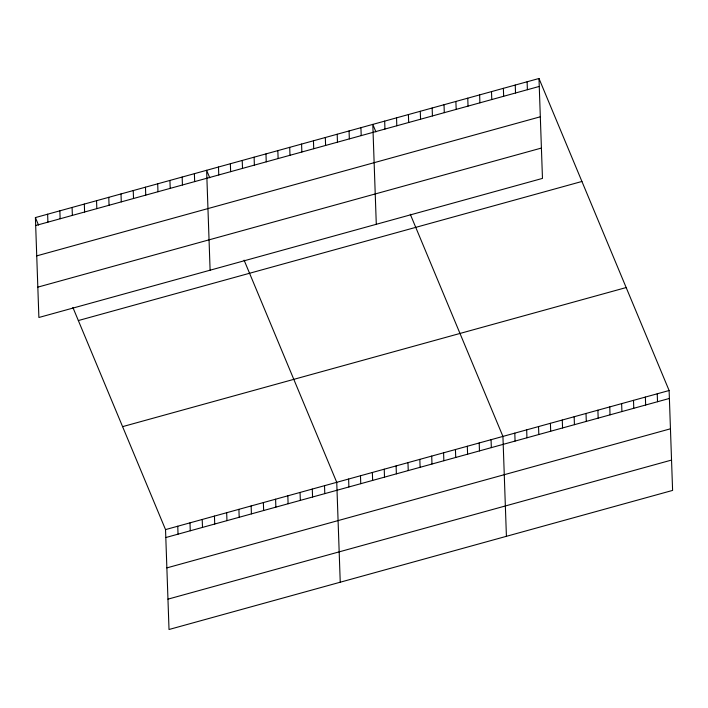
<?xml version="1.0" encoding="UTF-8"?>
<svg xmlns="http://www.w3.org/2000/svg" width="708" height="708" viewBox="0 0 708 708"><rect width="100%" height="100%" fill="white"/><g stroke="black" fill="none" stroke-linecap="round" stroke-linejoin="round"><path stroke-width="1.06" d="M538.983 78.499L542.47 178.398L38.887 317.485L35.4 217.586L538.983 78.499L669.113 390.515L672.6 490.414L169.017 629.5L165.53 529.602L72.88 307.449M35.674 225.525L539.257 86.438M36.736 255.871L540.319 116.785M37.825 287.138L541.408 148.052M78.34 320.556L581.923 181.469M122.59 426.641L626.173 287.554M165.53 529.602L669.113 390.515M165.805 537.54L669.387 398.454M166.867 567.887L670.449 428.8M167.955 599.154L671.538 460.067M375.921 131.892L372.797 124.396L376.293 224.294M410.277 214.258L502.928 436.411L506.415 536.31M209.745 177.788L206.621 170.301L210.108 270.199M244.092 260.155L336.743 482.316L340.238 582.206M35.4 217.586L38.524 225.073M657.245 393.79L657.52 401.728M645.369 397.073L645.652 405.011M633.501 400.347L633.775 408.286M621.633 403.631L621.907 411.569M609.765 406.905L610.039 414.844M597.888 410.189L598.172 418.127M586.02 413.463L586.295 421.402M574.153 416.746L574.427 424.676M562.276 420.021L562.559 427.959M550.408 423.304L550.691 431.234M527.115 81.783L527.389 89.712M538.54 426.579L538.815 434.517M515.247 85.057L515.521 92.996M526.672 429.853L526.947 437.792M503.37 88.332L503.654 96.27M514.796 433.137L515.079 441.075M491.502 91.615L491.777 99.554M479.635 94.89L479.909 102.828M491.06 439.695L491.334 447.633M467.758 98.173L468.041 106.112M479.192 442.969L479.466 450.908M455.89 101.448L456.173 109.386M467.315 446.252L467.599 454.182M444.022 104.731L444.297 112.66M455.448 449.527L455.722 457.465M432.154 108.005L432.429 115.944M443.58 452.81L443.854 460.74M420.278 111.289L420.561 119.218M431.712 456.085L431.986 464.023M408.41 114.563L408.684 122.502M419.835 459.359L420.118 467.298M396.542 117.838L396.816 125.776M407.967 462.643L408.242 470.581M384.674 121.121L384.948 129.06M396.099 465.917L396.374 473.856M384.232 469.2L384.506 477.139M360.93 127.679L361.204 135.617M372.355 472.475L372.638 480.413M349.062 130.953L349.336 138.892M360.487 475.758L360.761 483.697M337.194 134.237L337.468 142.175M348.619 479.033L348.894 486.971M325.317 137.511L325.6 145.45M313.449 140.795L313.724 148.724M324.521 485.688L324.795 493.626M301.581 144.069L301.856 152.008M312.29 489.069L312.564 497.007M289.714 147.352L289.988 155.282M300.059 492.449L300.334 500.379M277.837 150.627L278.12 158.565M287.829 495.821L288.103 503.76M265.969 153.901L266.243 161.84M275.598 499.202L275.872 507.14M254.101 157.185L254.376 165.123M263.367 502.583L263.642 510.521M242.225 160.459L242.508 168.398M251.136 505.955L251.411 513.893M230.357 163.743L230.64 171.681M238.906 509.335L239.189 517.274M218.489 167.017L218.763 174.956M226.675 512.716L226.958 520.654M214.444 516.088L214.728 524.026M194.39 173.672L194.665 181.611M202.214 519.468L202.497 527.407M182.16 177.053L182.434 184.992M189.992 522.849L190.266 530.788M169.929 180.434L170.203 188.372M177.761 526.221L178.035 534.159M157.698 183.806L157.972 191.744M145.467 187.186L145.742 195.125M133.237 190.567L133.52 198.506M121.006 193.939L121.289 201.877M108.775 197.32L109.059 205.258M96.553 200.7L96.828 208.639M84.323 204.072L84.597 212.011M72.092 207.453L72.366 215.391M59.861 210.834L60.136 218.772M47.631 214.214L47.905 222.144"/></g></svg>
